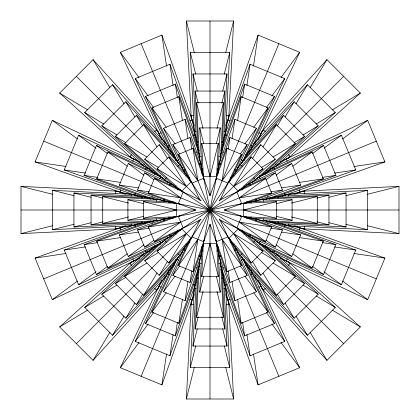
<?xml version="1.0" encoding="UTF-8"?>
<svg xmlns="http://www.w3.org/2000/svg" width="420" height="420" viewBox="0 0 420 420"><rect width="100%" height="100%" fill="white"/><g stroke="black" fill="none" stroke-linecap="round" stroke-linejoin="round"><path stroke-width="0.63" d="M228.769 301.885L233.625 399L186.375 399L191.231 301.885M225.619 286.141L229.688 367.5L190.312 367.5L194.381 286.141M223.477 275.447L227.005 346.054L192.995 346.054L196.523 275.447M221.828 268.18L224.868 328.949L195.132 328.949L198.172 268.18M220.505 259.135L223.409 317.289L196.591 317.289L199.495 259.135M218.048 247.79L220.264 292.1L199.736 292.1L201.952 247.79M216.594 241.999L218.327 276.612L201.673 276.612L203.406 241.999M216.594 178.001L218.327 143.388L201.673 143.388L203.406 178.001M218.048 172.21L220.264 127.901L199.736 127.901L201.952 172.21M220.505 160.865L223.409 102.711L196.591 102.711L199.495 160.865M221.828 151.82L224.868 91.051L195.132 91.051L198.172 151.82M223.477 144.553L227.005 73.946L192.995 73.946L196.523 144.553M225.619 133.859L229.688 52.5L190.312 52.5L194.381 133.859M228.769 118.115L233.625 21L186.375 21L191.231 118.115M161.732 280.35L120.33 367.689L161.905 384.909L166.52 353.892M169.108 270.029L135.277 341.407L169.922 355.756L173.103 334.373M174.342 262.558L145.451 323.516L175.376 335.911L177.403 322.313M178.022 257.066L151.903 312.165L178.841 323.321L182.396 299.413M185.209 245.978L163.522 291.732L185.073 300.657L187.94 281.374M189.929 239.285L172.82 275.383L190.055 282.524L191.783 270.916M193.048 271.645L197.862 239.305L178.395 265.577L193.048 271.645L210 224.138L226.952 271.645L241.605 265.577L219.466 218.878M226.952 148.355L222.138 180.695L241.605 154.423L226.952 148.355L210 195.862L193.048 148.355L178.395 154.423L200.004 200.004M228.218 149.084L229.945 137.477L247.18 144.617L230.071 180.716M232.06 138.626L234.927 119.343L256.478 128.268L234.791 174.022M237.605 120.587L241.159 96.679L268.097 107.835L241.978 162.934M242.597 97.687L244.624 84.089L274.549 96.485L245.658 157.442M246.897 85.627L250.078 64.244L284.723 78.593L250.892 149.972M253.481 66.108L258.095 35.091L299.67 52.311L258.269 139.65M194.224 289.748L192.187 300.038L189.814 299.056M194.481 288.461L194.733 287.175M196.807 276.696L195.158 285.033L193.347 284.282M198.193 269.682L197.179 274.817L195.983 274.318M199.726 261.923L198.46 268.333L196.665 267.587M202.288 248.997L200.771 256.667L199.043 255.953M203.38 243.469L202.613 247.333L201.464 246.855M216.62 176.531L217.387 172.667L218.537 173.145M217.712 171.003L219.23 163.333L220.957 164.047M220.274 158.078L221.54 151.667L223.335 152.413M221.807 150.318L222.821 145.184L224.018 145.682M223.193 143.304L224.842 134.967L226.653 135.718M225.267 132.825L225.519 131.539M225.776 130.252L227.813 119.963L230.186 120.944M192.255 298.715L191.1 304.5L193.709 304.5M195.274 283.626L194.25 288.75L196.14 288.75M197.421 272.895L196.392 278.03L198.34 278.03M198.618 266.915L198.103 269.477L199.358 269.477M201.059 254.704L199.269 263.644L201.164 263.644M202.818 245.921L201.789 251.05L203.054 251.05M203.978 240.103L203.338 243.306L216.662 243.306L216.022 240.103M216.022 179.897L216.662 176.694L203.338 176.694L203.978 179.897M217.182 174.079L218.211 168.95L216.946 168.95M218.941 165.296L220.731 156.356L218.836 156.356M221.382 153.085L221.897 150.523L220.642 150.523M222.579 147.105L223.608 141.971L221.66 141.971M224.726 136.374L225.75 131.25L223.86 131.25M227.745 121.286L228.9 115.5L226.291 115.5M225.697 52.71L233.625 21M224.291 74.093L229.688 52.5M222.716 91.114L227.005 73.946M221.865 103.073L224.868 91.051M216.941 128.588L223.409 102.711M216.316 143.687L220.264 127.901M218.327 143.388L210 176.694L201.673 143.388M201.673 276.612L210 243.306L218.327 276.612M199.736 292.1L203.684 276.313M196.591 317.289L203.059 291.412M195.132 328.949L198.135 316.927M192.995 346.054L197.284 328.886M190.312 367.5L195.709 345.907M186.375 399L194.303 367.29M225.834 125.507L258.095 35.091M223.75 138.028L250.078 64.244M221.954 147.62L244.624 84.089M220.668 154.109L241.159 96.679M218.132 166.415L234.927 119.343M216.515 175.103L229.945 137.477M190.055 282.524L203.485 244.897M185.073 300.657L201.868 253.585M178.841 323.321L199.332 265.892M175.376 335.911L198.046 272.381M169.922 355.756L196.25 281.972M161.905 384.909L194.166 294.494M125.507 194.166L35.091 161.905L52.311 120.33L139.65 161.732M138.028 196.25L64.244 169.922L78.593 135.277L149.972 169.108M147.62 198.046L84.089 175.376L96.485 145.451L157.442 174.342M154.109 199.332L96.679 178.841L107.835 151.903L162.934 178.022M166.415 201.868L119.343 185.073L128.268 163.522L174.022 185.209M120.944 189.814L119.963 192.187L130.252 194.224M132.757 161.306L133.739 158.928L144.086 165.858M135.718 193.347L134.967 195.158L143.304 196.807M145.698 169.25L146.449 167.438L152.969 171.806M175.103 203.485L137.477 190.055L144.617 172.82L180.716 189.929M145.682 195.983L145.184 197.179L150.318 198.193M154.607 174.431L155.101 173.234L158.907 175.786M201.122 219.466L154.423 241.605L148.355 226.952L195.862 210L148.355 193.048L154.423 178.395L201.122 200.534M152.413 196.665L151.667 198.46L158.078 199.726M159.847 178.71L160.592 176.915L165.48 180.185M164.047 199.043L163.333 200.771L171.003 202.288M169.759 185.252L170.473 183.53L176.431 187.52M173.145 201.464L172.667 202.613L176.531 203.38M177.902 189.971L178.379 188.822L181.65 191.016M141.115 376.299L278.885 43.701M242.099 230.029L241.621 231.178L238.35 228.984M246.855 218.537L247.333 217.387L243.469 216.62M250.241 234.749L249.527 236.471L243.569 232.481M255.953 220.957L256.667 219.23L248.997 217.712M260.153 241.29L259.408 243.085L254.52 239.815M267.587 223.335L268.333 221.54L261.923 220.274M219.996 219.996L265.577 241.605L271.645 226.952L224.138 210L271.645 193.048L265.577 178.395L219.996 200.004M265.393 245.569L264.899 246.766L261.093 244.214M274.318 224.018L274.817 222.821L269.682 221.807M239.285 230.071L275.383 247.18L282.524 229.945L244.897 216.515M274.302 250.751L273.551 252.562L267.031 248.194M284.282 226.653L285.033 224.842L276.696 223.193M287.243 258.694L286.262 261.072L275.914 254.142M299.056 230.186L300.038 227.813L289.748 225.776M245.978 234.791L291.732 256.478L300.657 234.927L253.585 218.132M257.066 241.978L312.165 268.097L323.321 241.159L265.892 220.668M262.558 245.658L323.516 274.549L335.911 244.624L272.381 221.954M270.029 250.892L341.407 284.723L355.756 250.078L281.972 223.75M280.35 258.269L367.689 299.67L384.909 258.095L294.494 225.834M178.395 265.577L200.004 219.996M219.466 201.122L241.605 154.423M132.242 261.261L59.651 326.939L93.061 360.35L109.877 332.32M144.632 253.234L84.709 307.451L112.55 335.291L124.005 316.207M154.192 246.75L101.771 294.179L125.822 318.229L134.925 303.056M160.976 242.34L115.374 283.594L136.405 304.626L142.779 294M167.827 237.316L124.651 276.381L143.619 295.349L157.007 273.037M177.592 231.032L144.69 260.794L159.206 275.31L167.575 261.356M168.787 262.988L186.448 233.552L157.012 251.213L168.787 262.988L191.158 238.261L192.969 235.541M251.213 157.012L233.552 186.448L262.988 168.787L251.213 157.012L228.842 181.739L227.031 184.459M252.425 158.645L260.794 144.69L275.31 159.206L242.408 188.969M262.993 146.963L276.381 124.651L295.349 143.619L252.173 182.684M277.221 126L283.594 115.374L304.626 136.405L259.024 177.66M285.075 116.944L294.179 101.771L318.229 125.822L265.808 173.25M295.995 103.793L307.451 84.709L335.291 112.55L275.368 166.766M310.123 87.68L326.939 59.651L360.35 93.061L287.758 158.739M159.453 285.82L156.544 290.189L154.702 288.341M168.352 272.475L165.454 276.822L164.062 275.431M174.059 263.912L171.518 267.724L170.142 266.348M177.44 258.841L176.358 260.468L175.471 259.581M184.711 247.931L179.655 255.518L177.87 253.733M189.683 240.476L186.779 244.834L185.887 243.936M230.317 179.524L233.221 175.166L234.113 176.064M235.289 172.069L240.345 164.483L242.13 166.268M242.56 161.159L243.642 159.532L244.529 160.419M245.941 156.088L248.483 152.276L249.858 153.652M251.648 147.525L254.546 143.178L255.938 144.569M260.547 134.18L263.456 129.811L265.298 131.66M165.858 275.914L158.928 286.262L161.306 287.243M171.806 267.031L167.438 273.551L169.25 274.302M175.786 261.093L173.234 264.899L174.431 265.393M180.185 254.52L176.915 259.408L178.71 260.153M187.52 243.569L183.53 249.527L185.252 250.241M191.016 238.35L188.822 241.621L189.971 242.099M228.984 181.65L231.178 178.379L230.029 177.902M232.481 176.431L236.471 170.473L234.749 169.759M239.815 165.48L243.085 160.592L241.29 159.847M244.214 158.907L246.766 155.101L245.569 154.607M248.194 152.969L252.562 146.449L250.751 145.698M254.142 144.086L261.072 133.739L258.694 132.757M281.001 77.506L299.67 52.311M271.856 95.965L284.723 78.593M266.364 107.536L274.549 96.485M253.706 127.26L268.097 107.835M244.871 143.934L256.478 128.268M240.193 154.046L247.18 144.617M172.82 275.383L179.807 265.954M163.522 291.732L175.13 276.066M151.903 312.165L166.294 292.74M145.451 323.516L153.636 312.464M135.277 341.407L148.145 324.035M120.33 367.689L138.999 342.494M261.261 132.242L326.939 59.651M253.234 144.632L307.451 84.709M246.75 154.192L294.179 101.771M242.34 160.976L283.594 115.374M237.316 167.827L276.381 124.651M231.032 177.592L260.794 144.69M159.206 275.31L188.969 242.408M143.619 295.349L182.684 252.173M136.405 304.626L177.66 259.024M125.822 318.229L173.25 265.808M112.55 335.291L166.766 275.368M93.061 360.35L158.739 287.758M132.242 158.739L59.651 93.061L93.061 59.651L158.739 132.242M144.632 166.766L84.709 112.55L112.55 84.709L166.766 144.632M154.192 173.25L101.771 125.822L125.822 101.771L173.25 154.192M160.976 177.66L115.374 136.405L136.405 115.374L177.66 160.976M167.827 182.684L124.651 143.619L143.619 124.651L182.684 167.827M131.66 154.702L129.811 156.544L134.18 159.453M154.702 131.66L156.544 129.811L159.453 134.18M177.592 188.969L144.69 159.206L159.206 144.69L188.969 177.592M144.569 164.062L143.178 165.454L147.525 168.352M164.115 144.517L165.454 143.178L168.352 147.525M153.652 170.142L152.276 171.518L156.088 174.059M170.142 153.652L171.518 152.276L174.059 156.088M184.459 192.969L181.739 191.158L157.012 168.787L168.787 157.012L191.158 181.739L192.969 184.459M160.419 175.471L159.532 176.358L161.159 177.44M175.471 160.419L176.358 159.532L177.44 161.159M166.268 177.87L164.483 179.655L172.069 184.711M177.87 166.268L179.655 164.483L184.711 172.069M176.064 185.887L175.166 186.779L179.524 189.683M185.887 176.064L186.779 175.166L189.683 179.524M181.739 191.158L191.158 181.739M76.356 343.644L200.303 219.697M219.697 200.303L343.644 76.356M228.842 238.261L238.261 228.842L262.988 251.213L251.213 262.988L228.842 238.261L227.031 235.541M234.113 243.936L233.221 244.834L230.317 240.476M243.936 234.113L244.834 233.221L240.476 230.317M242.13 253.733L240.345 255.518L235.289 247.931M253.733 242.13L255.518 240.345L247.931 235.289M244.529 259.581L243.642 260.468L242.56 258.841M259.581 244.529L260.468 243.642L258.841 242.56M249.858 266.348L248.483 267.724L245.941 263.912M266.348 249.858L267.724 248.483L263.912 245.941M255.885 275.483L254.546 276.822L251.648 272.475M275.431 255.938L276.822 254.546L272.475 251.648M231.032 242.408L260.794 275.31L275.31 260.794L242.408 231.032M265.298 288.341L263.456 290.189L260.547 285.82M288.341 265.298L290.189 263.456L285.82 260.547M237.316 252.173L276.381 295.349L295.349 276.381L252.173 237.316M242.34 259.024L283.594 304.626L304.626 283.594L259.024 242.34M246.75 265.808L294.179 318.229L318.229 294.179L265.808 246.75M253.234 275.368L307.451 335.291L335.291 307.451L275.368 253.234M261.261 287.758L326.939 360.35L360.35 326.939L287.758 261.261M157.012 251.213L181.739 228.842L184.459 227.031M235.541 192.969L238.261 191.158L262.988 168.787M125.507 225.834L35.091 258.095L52.311 299.67L77.506 281.001M138.028 223.75L64.244 250.078L78.593 284.723L95.965 271.856M147.62 221.954L84.089 244.624L96.485 274.549L107.536 266.364M154.109 220.668L96.679 241.159L107.835 268.097L127.26 253.706M166.415 218.132L119.343 234.927L128.268 256.478L143.934 244.871M175.103 216.515L137.477 229.945L144.617 247.18L154.046 240.193M154.423 241.605L180.695 222.138L148.355 226.952M265.577 178.395L239.305 197.862L271.645 193.048M265.954 179.807L275.383 172.82L282.524 190.055L244.897 203.485M276.066 175.13L291.732 163.522L300.657 185.073L253.585 201.868M292.74 166.294L312.165 151.903L323.321 178.841L265.892 199.332M312.464 153.636L323.516 145.451L335.911 175.376L272.381 198.046M324.035 148.145L341.407 135.277L355.756 169.922L281.972 196.25M342.494 138.999L367.689 120.33L384.909 161.905L294.494 194.166M144.086 254.142L133.739 261.072L132.757 258.694M152.969 248.194L146.449 252.562L145.698 250.751M158.907 244.214L155.101 246.766L154.607 245.569M165.48 239.815L160.592 243.085L159.847 241.29M176.431 232.481L170.473 236.471L169.759 234.749M181.65 228.984L178.379 231.178L177.902 230.029M238.35 191.016L241.621 188.822L242.099 189.971M243.569 187.52L249.527 183.53L250.241 185.252M254.52 180.185L259.408 176.915L260.153 178.71M261.093 175.786L264.899 173.234L265.393 174.431M267.031 171.806L273.551 167.438L274.302 169.25M275.914 165.858L286.262 158.928L287.243 161.306M134.18 260.547L129.811 263.456L131.66 265.298M147.525 251.648L143.178 254.546L144.517 255.885M156.088 245.941L152.276 248.483L153.652 249.858M161.159 242.56L159.532 243.642L160.419 244.529M172.069 235.289L164.483 240.345L166.268 242.13M179.524 230.317L175.166 233.221L176.064 234.113M240.476 189.683L244.834 186.779L243.936 185.887M247.931 184.711L255.518 179.655L253.733 177.87M258.841 177.44L260.468 176.358L259.581 175.471M263.912 174.059L267.724 171.518L266.348 170.142M272.475 168.352L276.822 165.454L275.483 164.115M285.82 159.453L290.189 156.544L288.341 154.702M332.32 109.877L360.35 93.061M316.207 124.005L335.291 112.55M303.056 134.925L318.229 125.822M294 142.779L304.626 136.405M273.037 157.007L295.349 143.619M261.356 167.575L275.31 159.206M144.69 260.794L158.645 252.425M124.651 276.381L146.963 262.993M115.374 283.594L126 277.221M101.771 294.179L116.944 285.075M84.709 307.451L103.793 295.995M59.651 326.939L87.68 310.123M280.35 161.732L367.689 120.33M270.029 169.108L341.407 135.277M262.558 174.342L323.516 145.451M257.066 178.022L312.165 151.903M245.978 185.209L291.732 163.522M239.285 189.929L275.383 172.82M144.617 247.18L180.716 230.071M128.268 256.478L174.022 234.791M107.835 268.097L162.934 241.978M96.485 274.549L157.442 245.658M78.593 284.723L149.972 250.892M52.311 299.67L139.65 258.269M161.732 139.65L120.33 52.311L161.905 35.091L194.166 125.507M169.108 149.972L135.277 78.593L169.922 64.244L196.25 138.028M174.342 157.442L145.451 96.485L175.376 84.089L198.046 147.62M178.022 162.934L151.903 107.835L178.841 96.679L199.332 154.109M185.209 174.022L163.522 128.268L185.073 119.343L201.868 166.415M161.306 132.757L158.928 133.739L165.858 144.086M189.814 120.944L192.187 119.963L194.733 132.825M169.25 145.698L167.438 146.449L171.806 152.969M193.347 135.718L195.158 134.967L196.807 143.304M189.929 180.716L172.82 144.617L190.055 137.477L203.485 175.103M174.431 154.607L173.234 155.101L175.786 158.907M195.983 145.682L197.179 145.184L198.193 150.318M178.71 159.847L176.915 160.592L180.185 165.48M196.665 152.413L198.46 151.667L199.726 158.078M185.252 169.759L183.53 170.473L187.52 176.431M199.043 164.047L200.771 163.333L202.288 171.003M189.971 177.902L188.822 178.379L191.016 181.65M201.464 173.145L202.613 172.667L203.38 176.531M43.701 278.885L376.299 141.115M218.537 246.855L217.387 247.333L216.62 243.469M230.029 242.099L231.178 241.621L228.984 238.35M220.957 255.953L219.23 256.667L217.712 248.997M234.749 250.241L236.471 249.527L232.481 243.569M223.335 267.587L221.54 268.333L220.274 261.923M241.29 260.153L243.085 259.408L239.815 254.52M224.018 274.318L222.821 274.817L221.807 269.682M245.569 265.393L246.766 264.899L244.214 261.093M216.515 244.897L229.945 282.524L247.18 275.383L230.071 239.285M226.653 284.282L224.842 285.033L223.193 276.696M250.751 274.302L252.562 273.551L248.194 267.031M230.186 299.056L227.813 300.038L225.267 287.175M258.694 287.243L261.072 286.262L254.142 275.914M218.132 253.585L234.927 300.657L256.478 291.732L234.791 245.978M220.668 265.892L241.159 323.321L268.097 312.165L241.978 257.066M221.954 272.381L244.624 335.911L274.549 323.516L245.658 262.558M223.75 281.972L250.078 355.756L284.723 341.407L250.892 270.029M225.834 294.494L258.095 384.909L299.67 367.689L258.269 280.35M118.115 191.231L21 186.375L21 233.625L52.71 225.697M133.859 194.381L52.5 190.312L52.5 229.688L74.093 224.291M144.553 196.523L73.946 192.995L73.946 227.005L91.114 222.716M151.82 198.172L91.051 195.132L91.051 224.868L103.073 221.865M160.865 199.495L102.711 196.591L102.711 223.409L128.588 216.941M172.21 201.952L127.901 199.736L127.901 220.264L143.687 216.316M143.388 218.327L176.694 210L143.388 201.673L143.388 218.327L178.001 216.594M276.612 201.673L243.306 210L276.612 218.327L276.612 201.673L241.999 203.406M276.313 203.684L292.1 199.736L292.1 220.264L247.79 218.048M291.412 203.059L317.289 196.591L317.289 223.409L259.135 220.505M316.927 198.135L328.949 195.132L328.949 224.868L268.18 221.828M328.886 197.284L346.054 192.995L346.054 227.005L275.447 223.477M345.907 195.709L367.5 190.312L367.5 229.688L286.141 225.619M367.29 194.303L399 186.375L399 233.625L301.885 228.769M121.286 227.745L115.5 228.9L115.5 226.291M136.374 224.726L131.25 225.75L131.25 223.781M147.105 222.579L141.971 223.608L141.971 221.66M153.085 221.382L150.523 221.897L150.523 220.642M165.296 218.941L156.356 220.731L156.356 218.836M174.079 217.182L168.95 218.211L168.95 216.946M179.897 216.022L176.694 216.662L176.694 203.338L179.897 203.978M240.103 203.978L243.306 203.338L243.306 216.662L240.103 216.022M245.921 202.818L251.05 201.789L251.05 203.054M254.704 201.059L263.644 199.269L263.644 201.164M266.915 198.618L269.477 198.103L269.477 199.358M272.895 197.421L278.03 196.392L278.03 198.34M283.626 195.274L288.75 194.25L288.75 196.219M298.715 192.255L304.5 191.1L304.5 193.709M132.825 225.267L119.963 227.813L120.944 230.186M143.304 223.193L134.967 224.842L135.718 226.653M150.318 221.807L145.184 222.821L145.682 224.018M158.078 220.274L151.667 221.54L152.413 223.335M171.003 217.712L163.333 219.23L164.047 220.957M176.531 216.62L172.667 217.387L173.145 218.537M243.469 203.38L247.333 202.613L246.855 201.464M248.997 202.288L256.667 200.771L255.953 199.043M261.923 199.726L268.333 198.46L267.587 196.665M269.682 198.193L274.817 197.179L274.318 195.983M276.696 196.807L285.033 195.158L284.282 193.347M287.175 194.733L300.038 192.187L299.056 189.814M353.892 166.52L384.909 161.905M334.373 173.103L355.756 169.922M322.313 177.403L335.911 175.376M299.413 182.396L323.321 178.841M281.374 187.94L300.657 185.073M270.916 191.783L282.524 190.055M137.477 229.945L149.084 228.218M119.343 234.927L138.626 232.06M96.679 241.159L120.587 237.605M84.089 244.624L97.687 242.597M64.244 250.078L85.627 246.897M35.091 258.095L66.108 253.481M301.885 191.231L399 186.375M286.141 194.381L367.5 190.312M275.447 196.523L346.054 192.995M268.18 198.172L328.949 195.132M259.135 199.495L317.289 196.591M247.79 201.952L292.1 199.736M127.901 220.264L172.21 218.048M102.711 223.409L160.865 220.505M91.051 224.868L151.82 221.828M73.946 227.005L144.553 223.477M52.5 229.688L133.859 225.619M21 233.625L118.115 228.769M193.709 115.5L191.1 115.5L192.255 121.286M196.219 131.25L194.25 131.25L195.274 136.374M198.34 141.971L196.392 141.971L197.421 147.105M199.358 150.523L198.103 150.523L198.618 153.085M201.164 156.356L199.269 156.356L201.059 165.296M203.054 168.95L201.789 168.95L202.818 174.079M21 210L195.631 210M224.369 210L399 210M216.946 251.05L218.211 251.05L217.182 245.921M218.836 263.644L220.731 263.644L218.941 254.704M220.642 269.477L221.897 269.477L221.382 266.915M221.66 278.03L223.608 278.03L222.579 272.895M223.781 288.75L225.75 288.75L224.726 283.626M226.291 304.5L228.9 304.5L227.745 298.715M143.388 201.673L178.001 203.406M241.999 216.594L276.612 218.327M35.091 161.905L66.108 166.52M64.244 169.922L85.627 173.103M84.089 175.376L97.687 177.403M96.679 178.841L120.587 182.396M119.343 185.073L138.626 187.94M137.477 190.055L149.084 191.783M148.355 193.048L180.695 197.862L154.423 178.395M271.645 226.952L239.305 222.138L265.577 241.605M270.916 228.218L282.524 229.945M281.374 232.06L300.657 234.927M299.413 237.605L323.321 241.159M322.313 242.597L335.911 244.624M334.373 246.897L355.756 250.078M353.892 253.481L384.909 258.095M131.539 194.481L132.825 194.733M287.175 225.267L288.461 225.519M121.286 192.255L115.5 191.1L115.5 193.709M136.374 195.274L131.25 194.25L131.25 196.14M147.105 197.421L141.971 196.392L141.971 198.34M153.085 198.618L150.523 198.103L150.523 199.358M165.296 201.059L156.356 199.269L156.356 201.164M174.079 202.818L168.95 201.789L168.95 203.054M245.921 217.182L251.05 218.211L251.05 216.946M254.704 218.941L263.644 220.731L263.644 218.836M266.915 221.382L269.477 221.897L269.477 220.642M272.895 222.579L278.03 223.608L278.03 221.66M283.626 224.726L288.75 225.75L288.75 223.86M298.715 227.745L304.5 228.9L304.5 226.291M367.29 225.697L399 233.625M345.907 224.291L367.5 229.688M328.886 222.716L346.054 227.005M316.927 221.865L328.949 224.868M291.412 216.941L317.289 223.409M276.313 216.316L292.1 220.264M127.901 199.736L143.687 203.684M102.711 196.591L128.588 203.059M91.051 195.132L103.073 198.135M73.946 192.995L91.114 197.284M52.5 190.312L74.093 195.709M21 186.375L52.71 194.303M43.701 141.115L376.299 278.885M59.651 93.061L87.68 109.877M84.709 112.55L103.793 124.005M101.771 125.822L116.944 134.925M115.374 136.405L126 142.779M124.651 143.619L146.963 157.007M144.69 159.206L158.645 167.575M157.012 168.787L186.448 186.448L168.787 157.012M262.988 251.213L233.552 233.552L251.213 262.988M261.356 252.425L275.31 260.794M273.037 262.993L295.349 276.381M294 277.221L304.626 283.594M303.056 285.075L318.229 294.179M316.207 295.995L335.291 307.451M332.32 310.123L360.35 326.939M235.541 227.031L238.261 228.842M342.494 281.001L367.689 299.67M324.035 271.856L341.407 284.723M312.464 266.364L323.516 274.549M292.74 253.706L312.165 268.097M276.066 244.871L291.732 256.478M265.954 240.193L275.383 247.18M144.617 172.82L154.046 179.807M128.268 163.522L143.934 175.13M107.835 151.903L127.26 166.294M96.485 145.451L107.536 153.636M78.593 135.277L95.965 148.145M52.311 120.33L77.506 138.999M228.842 181.739L238.261 191.158M76.356 76.356L200.303 200.303M219.697 219.697L343.644 343.644M181.739 228.842L191.158 238.261M120.33 52.311L138.999 77.506M135.277 78.593L148.145 95.965M145.451 96.485L153.636 107.536M151.903 107.835L166.294 127.26M163.522 128.268L175.13 143.934M172.82 144.617L179.807 154.046M178.395 154.423L197.862 180.695L193.048 148.355M241.605 265.577L222.138 239.305L226.952 271.645M240.193 265.954L247.18 275.383M244.871 276.066L256.478 291.732M253.706 292.74L268.097 312.165M266.364 312.464L274.549 323.516M271.856 324.035L284.723 341.407M281.001 342.494L299.67 367.689M310.123 332.32L326.939 360.35M295.995 316.207L307.451 335.291M285.075 303.056L294.179 318.229M277.221 294L283.594 304.626M262.993 273.037L276.381 295.349M252.425 261.356L260.794 275.31M159.206 144.69L167.575 158.645M143.619 124.651L157.007 146.963M136.405 115.374L142.779 126M125.822 101.771L134.925 116.944M112.55 84.709L124.005 103.793M93.061 59.651L109.877 87.68M141.115 43.701L278.885 376.299M186.375 21L194.303 52.71M190.312 52.5L195.709 74.093M192.995 73.946L197.284 91.114M195.132 91.051L198.135 103.073M196.591 102.711L203.059 128.588M199.736 127.901L203.684 143.687M216.316 276.313L220.264 292.1M216.941 291.412L223.409 317.289M221.865 316.927L224.868 328.949M222.716 328.886L227.005 346.054M224.291 345.907L229.688 367.5M225.697 367.29L233.625 399M253.481 353.892L258.095 384.909M246.897 334.373L250.078 355.756M242.597 322.313L244.624 335.911M237.605 299.413L241.159 323.321M232.06 281.374L234.927 300.657M228.218 270.916L229.945 282.524M190.055 137.477L191.783 149.084M185.073 119.343L187.94 138.626M178.841 96.679L182.396 120.587M175.376 84.089L177.403 97.687M169.922 64.244L173.103 85.627M161.905 35.091L166.52 66.108M210 21L210 195.631M210 224.369L210 399M216.279 178.269L203.721 241.731L191.998 236.88L228.002 183.12L216.279 178.269M183.12 191.998L178.269 203.721L241.731 216.279L236.88 228.002L183.12 191.998M236.88 191.998L183.12 228.002L178.269 216.279L241.731 203.721L236.88 191.998M203.721 178.269L191.998 183.12L228.002 236.88L216.279 241.731L203.721 178.269"/></g></svg>
